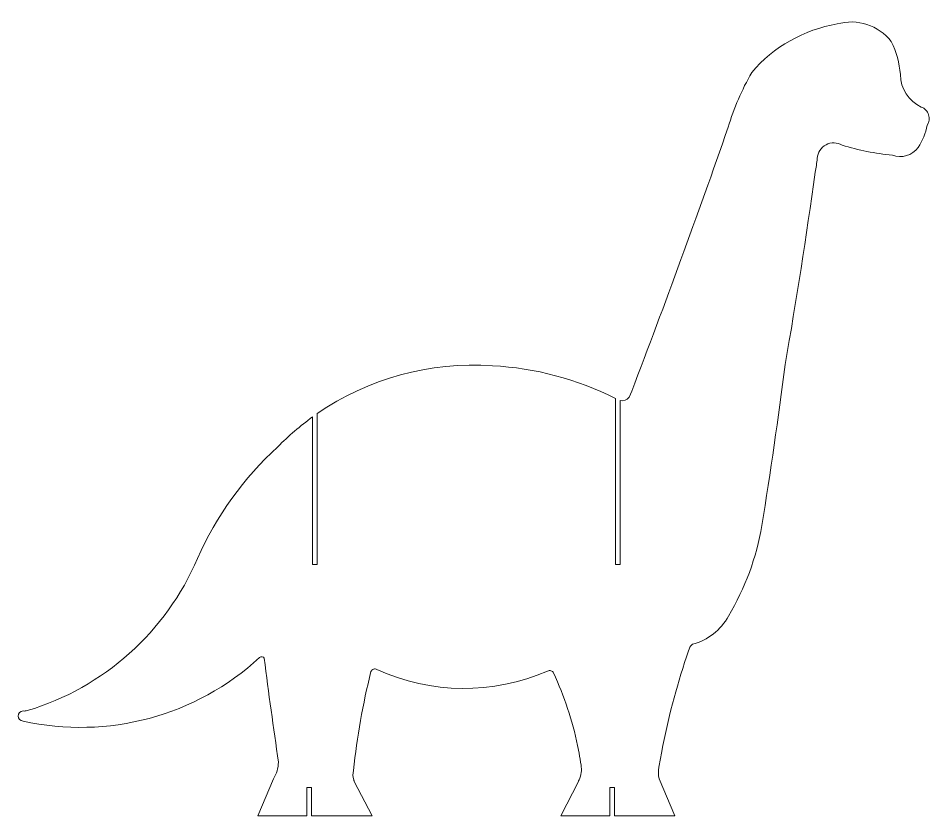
# Model space of a CAD drawing. Header units: centimetres. Extents: x -222 to 550, y -207 to 224.
# Drawn here: x -78.2 to 113.1, y -88.1 to 79.1 of the extents above; entities that cross this region are included whole.
import ezdxf

# ---------------------------------------------------------------- set-up
doc = ezdxf.new("R2010")
doc.units = ezdxf.units.CM
doc.header["$MEASUREMENT"] = 0

msp = doc.modelspace()

# ---------------------------------------------------------------- linework, layer by layer
at = {"color": 114, "lineweight": 9}
msp.add_open_spline([(106.92362, 67.30847), (106.96266, 64.38469), (108.6689, 61.7401), (111.31661, 60.49933), (111.31661, 60.49933), (112.04253, 60.22149), (112.60444, 59.63108), (112.84596, 58.89227), (112.84596, 58.89227), (113.08748, 58.15347), (112.98302, 57.34516), (112.56129, 56.69206), (112.56129, 56.69206), (112.20107, 55.03229), (111.55715, 53.44691), (110.65766, 52.0062), (110.65766, 52.0062), (109.40556, 50.33159), (107.2032, 49.67694), (105.23963, 50.39544), (105.23963, 50.39544), (101.66315, 50.74902), (98.13118, 51.46049), (94.69644, 52.51872), (94.69644, 52.51872), (93.65853, 53.12768), (92.3785, 53.15268), (91.31735, 52.58471), (91.31735, 52.58471), (90.25639, 52.01694), (89.56718, 50.93802), (89.49807, 49.73649), (89.49807, 49.73649), (89.38053, 48.75617), (89.2341, 47.77955), (89.05877, 46.80782), (89.05877, 46.80782), (87.18266, 33.351), (85.0834, 19.92601), (82.76214, 6.5387), (82.76214, 6.5387), (81.30855, -4.76224), (79.67318, -16.03896), (77.85663, -27.28737), (77.85663, -27.28737), (76.71913, -33.98659), (74.34828, -40.41637), (70.86434, -46.25047), (70.86434, -46.25047), (69.25963, -49.18362), (66.51957, -51.32819), (63.28652, -52.18101), (63.28652, -52.18101), (62.84937, -52.52406), (62.561, -53.02232), (62.48114, -53.57213), (62.48114, -53.57213), (60.23427, -60.05541), (58.43353, -66.68473), (57.09123, -73.41382), (57.09123, -73.41382), (57.09123, -73.41382), (56.77903, -75.02459), (56.77903, -75.02459), (56.77903, -75.02459), (56.5955, -75.99905), (56.42193, -76.97528), (56.25773, -77.95325), (56.25773, -77.95325), (56.07733, -78.7518), (56.10251, -79.58315), (56.33095, -80.3694), (56.33095, -80.3694), (56.33095, -80.3694), (59.62804, -88.13973), (59.62804, -88.13973), (59.62804, -88.13973), (59.62804, -88.13973), (46.94124, -88.13973), (46.94124, -88.13973), (46.94124, -88.13973), (46.94124, -88.13973), (46.94124, -82.21709), (46.94124, -82.21709), (46.94124, -82.21709), (46.94124, -82.21709), (45.94124, -82.21709), (45.94124, -82.21709), (45.94124, -82.21709), (45.94124, -82.21709), (45.94124, -88.13973), (45.94124, -88.13973), (45.94124, -88.13973), (45.94124, -88.13973), (35.65146, -88.13973), (35.65146, -88.13973), (35.65146, -88.13973), (35.65146, -88.13973), (39.37984, -80.94947), (39.37984, -80.94947), (39.37984, -80.94947), (39.41089, -80.87547), (39.44037, -80.80109), (39.46829, -80.72611), (39.46829, -80.72611), (39.48156, -80.67906), (39.49484, -80.632), (39.50734, -80.58554), (39.50734, -80.58554), (39.95054, -79.6265), (40.09776, -78.55714), (39.93043, -77.51395), (39.93043, -77.51395), (39.8084, -76.68182), (39.67134, -75.85184), (39.51925, -75.02459), (39.51925, -75.02459), (39.51925, -75.02459), (39.20334, -73.41382), (39.20334, -73.41382), (39.20334, -73.41382), (38.109, -68.1598), (36.41213, -63.04967), (34.14632, -58.18477), (34.14632, -58.18477), (34.03601, -57.96493), (33.84232, -57.79858), (33.60823, -57.72283), (33.60823, -57.72283), (33.37432, -57.64727), (33.11973, -57.66855), (32.90164, -57.78218), (32.90164, -57.78218), (21.4613, -62.75778), (8.44554, -62.6381), (-2.90128, -57.45261), (-2.90128, -57.45261), (-3.12327, -57.33702), (-3.38314, -57.31886), (-3.61899, -57.40204), (-3.61899, -57.40204), (-3.85485, -57.48521), (-4.0458, -57.66269), (-4.14596, -57.89191), (-4.14596, -57.89191), (-5.85923, -64.70242), (-7.08263, -71.62695), (-7.80679, -78.6122), (-7.80679, -78.6122), (-7.9829, -79.25983), (-7.97118, -79.94416), (-7.77301, -80.58534), (-7.77301, -80.58534), (-7.76032, -80.632), (-7.74724, -80.67886), (-7.73396, -80.72592), (-7.73396, -80.72592), (-7.70604, -80.80089), (-7.67656, -80.87528), (-7.64552, -80.94928), (-7.64552, -80.94928), (-7.64552, -80.94928), (-3.91772, -88.13973), (-3.91772, -88.13973), (-3.91772, -88.13973), (-3.91772, -88.13973), (-16.60334, -88.13973), (-16.60334, -88.13973), (-16.60334, -88.13973), (-16.60334, -88.13973), (-16.60334, -82.21709), (-16.60334, -82.21709), (-16.60334, -82.21709), (-16.60334, -82.21709), (-17.60334, -82.21709), (-17.60334, -82.21709), (-17.60334, -82.21709), (-17.60334, -82.21709), (-17.60334, -88.13973), (-17.60334, -88.13973), (-17.60334, -88.13973), (-17.60334, -88.13973), (-27.89137, -88.13973), (-27.89137, -88.13973), (-27.89137, -88.13973), (-27.89137, -88.13973), (-24.59662, -80.36921), (-24.59662, -80.36921), (-24.59662, -80.36921), (-23.96657, -79.32719), (-23.60634, -78.14459), (-23.54836, -76.92822), (-23.54836, -76.92822), (-24.61712, -69.66494), (-25.61775, -62.3917), (-26.55024, -55.10968), (-26.55024, -55.10968), (-26.63536, -54.93806), (-26.79878, -54.81857), (-26.98817, -54.78948), (-26.98817, -54.78948), (-27.17756, -54.76019), (-27.36929, -54.82521), (-27.50205, -54.96324), (-27.50205, -54.96324), (-40.88019, -67.24489), (-59.41277, -72.21991), (-77.1429, -68.28866), (-77.1429, -68.28866), (-77.70872, -68.26055), (-78.15329, -67.79372), (-78.15329, -67.22692), (-78.15329, -67.22692), (-78.15329, -66.66052), (-77.70872, -66.1935), (-77.1429, -66.16538), (-77.1429, -66.16538), (-76.84809, -66.18588), (-76.5517, -66.16128), (-76.26431, -66.09217), (-76.26431, -66.09217), (-60.21367, -61.26963), (-47.12761, -49.57802), (-40.53461, -34.16973), (-40.53461, -34.16973), (-36.59536, -25.28319), (-30.86221, -17.30668), (-23.69479, -10.74042), (-23.69479, -10.74042), (-21.42558, -8.44444), (-18.98509, -6.36152), (-16.40494, -4.50132), (-16.40494, -4.50132), (-16.40494, -4.50132), (-16.40494, -35.42125), (-16.40494, -35.42125), (-16.40494, -35.42125), (-16.40494, -35.42125), (-16.40493, -35.42125), (-16.40493, -35.42125), (-16.40493, -35.42125), (-16.40493, -35.42125), (-16.40493, -35.42759), (-16.40493, -35.42759), (-16.40493, -35.42759), (-16.40493, -35.42759), (-15.40493, -35.42759), (-15.40493, -35.42759), (-15.40493, -35.42759), (-15.40493, -35.42759), (-15.40493, -3.79577), (-15.40493, -3.79577), (-15.40493, -3.79577), (-4.73663, 3.55651), (8.19901, 7.1642), (21.33342, 6.24583), (21.33342, 6.24583), (30.31914, 5.76609), (39.10534, 3.43012), (47.13965, -0.6112), (47.13965, -0.6112), (47.13965, -0.6112), (47.13965, -35.42125), (47.13965, -35.42125), (47.13965, -35.42125), (47.13965, -35.42125), (47.13965, -35.42759), (47.13965, -35.42759), (47.13965, -35.42759), (47.13965, -35.42759), (48.13965, -35.42759), (48.13965, -35.42759), (48.13965, -35.42759), (48.13965, -35.42759), (48.13965, -35.42125), (48.13965, -35.42125), (48.13965, -35.42125), (48.13965, -35.42125), (48.13965, -1.06207), (48.13965, -1.06207), (48.13965, -1.06207), (48.82704, -1.22256), (49.56229, -0.96673), (49.99781, -0.38017), (49.99781, -0.38017), (49.99781, -0.38017), (50.54684, 0.90102), (50.54684, 0.90102), (50.54684, 0.90102), (57.57973, 19.24617), (64.32874, 37.6989), (70.79132, 56.25276), (70.79132, 56.25276), (71.99305, 60.26113), (73.65126, 64.11798), (75.73335, 67.74777), (75.73335, 67.74777), (80.33545, 73.13729), (86.68421, 76.73935), (93.67141, 77.92488), (93.67141, 77.92488), (97.84671, 79.12563), (102.33342, 77.67828), (105.01998, 74.26405), (105.01998, 74.26405), (106.07996, 72.08356), (106.72544, 69.72501), (106.92362, 67.30847)], degree=3, knots=[0, 0, 0, 0, 0.012820513, 0.012820513, 0.012820513, 0.012820513, 0.025641026, 0.025641026, 0.025641026, 0.025641026, 0.038461538, 0.038461538, 0.038461538, 0.038461538, 0.051282051, 0.051282051, 0.051282051, 0.051282051, 0.064102564, 0.064102564, 0.064102564, 0.064102564, 0.076923077, 0.076923077, 0.076923077, 0.076923077, 0.08974359, 0.08974359, 0.08974359, 0.08974359, 0.102564103, 0.102564103, 0.102564103, 0.102564103, 0.115384615, 0.115384615, 0.115384615, 0.115384615, 0.128205128, 0.128205128, 0.128205128, 0.128205128, 0.141025641, 0.141025641, 0.141025641, 0.141025641, 0.153846154, 0.153846154, 0.153846154, 0.153846154, 0.166666667, 0.166666667, 0.166666667, 0.166666667, 0.179487179, 0.179487179, 0.179487179, 0.179487179, 0.192307692, 0.192307692, 0.192307692, 0.192307692, 0.205128205, 0.205128205, 0.205128205, 0.205128205, 0.217948718, 0.217948718, 0.217948718, 0.217948718, 0.230769231, 0.230769231, 0.230769231, 0.230769231, 0.243589744, 0.243589744, 0.243589744, 0.243589744, 0.256410256, 0.256410256, 0.256410256, 0.256410256, 0.269230769, 0.269230769, 0.269230769, 0.269230769, 0.282051282, 0.282051282, 0.282051282, 0.282051282, 0.294871795, 0.294871795, 0.294871795, 0.294871795, 0.307692308, 0.307692308, 0.307692308, 0.307692308, 0.320512821, 0.320512821, 0.320512821, 0.320512821, 0.333333333, 0.333333333, 0.333333333, 0.333333333, 0.346153846, 0.346153846, 0.346153846, 0.346153846, 0.358974359, 0.358974359, 0.358974359, 0.358974359, 0.371794872, 0.371794872, 0.371794872, 0.371794872, 0.384615385, 0.384615385, 0.384615385, 0.384615385, 0.397435897, 0.397435897, 0.397435897, 0.397435897, 0.41025641, 0.41025641, 0.41025641, 0.41025641, 0.423076923, 0.423076923, 0.423076923, 0.423076923, 0.435897436, 0.435897436, 0.435897436, 0.435897436, 0.448717949, 0.448717949, 0.448717949, 0.448717949, 0.461538462, 0.461538462, 0.461538462, 0.461538462, 0.474358974, 0.474358974, 0.474358974, 0.474358974, 0.487179487, 0.487179487, 0.487179487, 0.487179487, 0.5, 0.5, 0.5, 0.5, 0.512820513, 0.512820513, 0.512820513, 0.512820513, 0.525641026, 0.525641026, 0.525641026, 0.525641026, 0.538461538, 0.538461538, 0.538461538, 0.538461538, 0.551282051, 0.551282051, 0.551282051, 0.551282051, 0.564102564, 0.564102564, 0.564102564, 0.564102564, 0.576923077, 0.576923077, 0.576923077, 0.576923077, 0.58974359, 0.58974359, 0.58974359, 0.58974359, 0.602564103, 0.602564103, 0.602564103, 0.602564103, 0.615384615, 0.615384615, 0.615384615, 0.615384615, 0.628205128, 0.628205128, 0.628205128, 0.628205128, 0.641025641, 0.641025641, 0.641025641, 0.641025641, 0.653846154, 0.653846154, 0.653846154, 0.653846154, 0.666666667, 0.666666667, 0.666666667, 0.666666667, 0.679487179, 0.679487179, 0.679487179, 0.679487179, 0.692307692, 0.692307692, 0.692307692, 0.692307692, 0.705128205, 0.705128205, 0.705128205, 0.705128205, 0.717948718, 0.717948718, 0.717948718, 0.717948718, 0.730769231, 0.730769231, 0.730769231, 0.730769231, 0.743589744, 0.743589744, 0.743589744, 0.743589744, 0.756410256, 0.756410256, 0.756410256, 0.756410256, 0.769230769, 0.769230769, 0.769230769, 0.769230769, 0.782051282, 0.782051282, 0.782051282, 0.782051282, 0.794871795, 0.794871795, 0.794871795, 0.794871795, 0.807692308, 0.807692308, 0.807692308, 0.807692308, 0.820512821, 0.820512821, 0.820512821, 0.820512821, 0.833333333, 0.833333333, 0.833333333, 0.833333333, 0.846153846, 0.846153846, 0.846153846, 0.846153846, 0.858974359, 0.858974359, 0.858974359, 0.858974359, 0.871794872, 0.871794872, 0.871794872, 0.871794872, 0.884615385, 0.884615385, 0.884615385, 0.884615385, 0.897435897, 0.897435897, 0.897435897, 0.897435897, 0.91025641, 0.91025641, 0.91025641, 0.91025641, 0.923076923, 0.923076923, 0.923076923, 0.923076923, 0.935897436, 0.935897436, 0.935897436, 0.935897436, 0.948717949, 0.948717949, 0.948717949, 0.948717949, 0.961538462, 0.961538462, 0.961538462, 0.961538462, 0.974358974, 0.974358974, 0.974358974, 0.974358974, 1, 1, 1, 1], dxfattribs=at)

doc.saveas('drawing.dxf')
